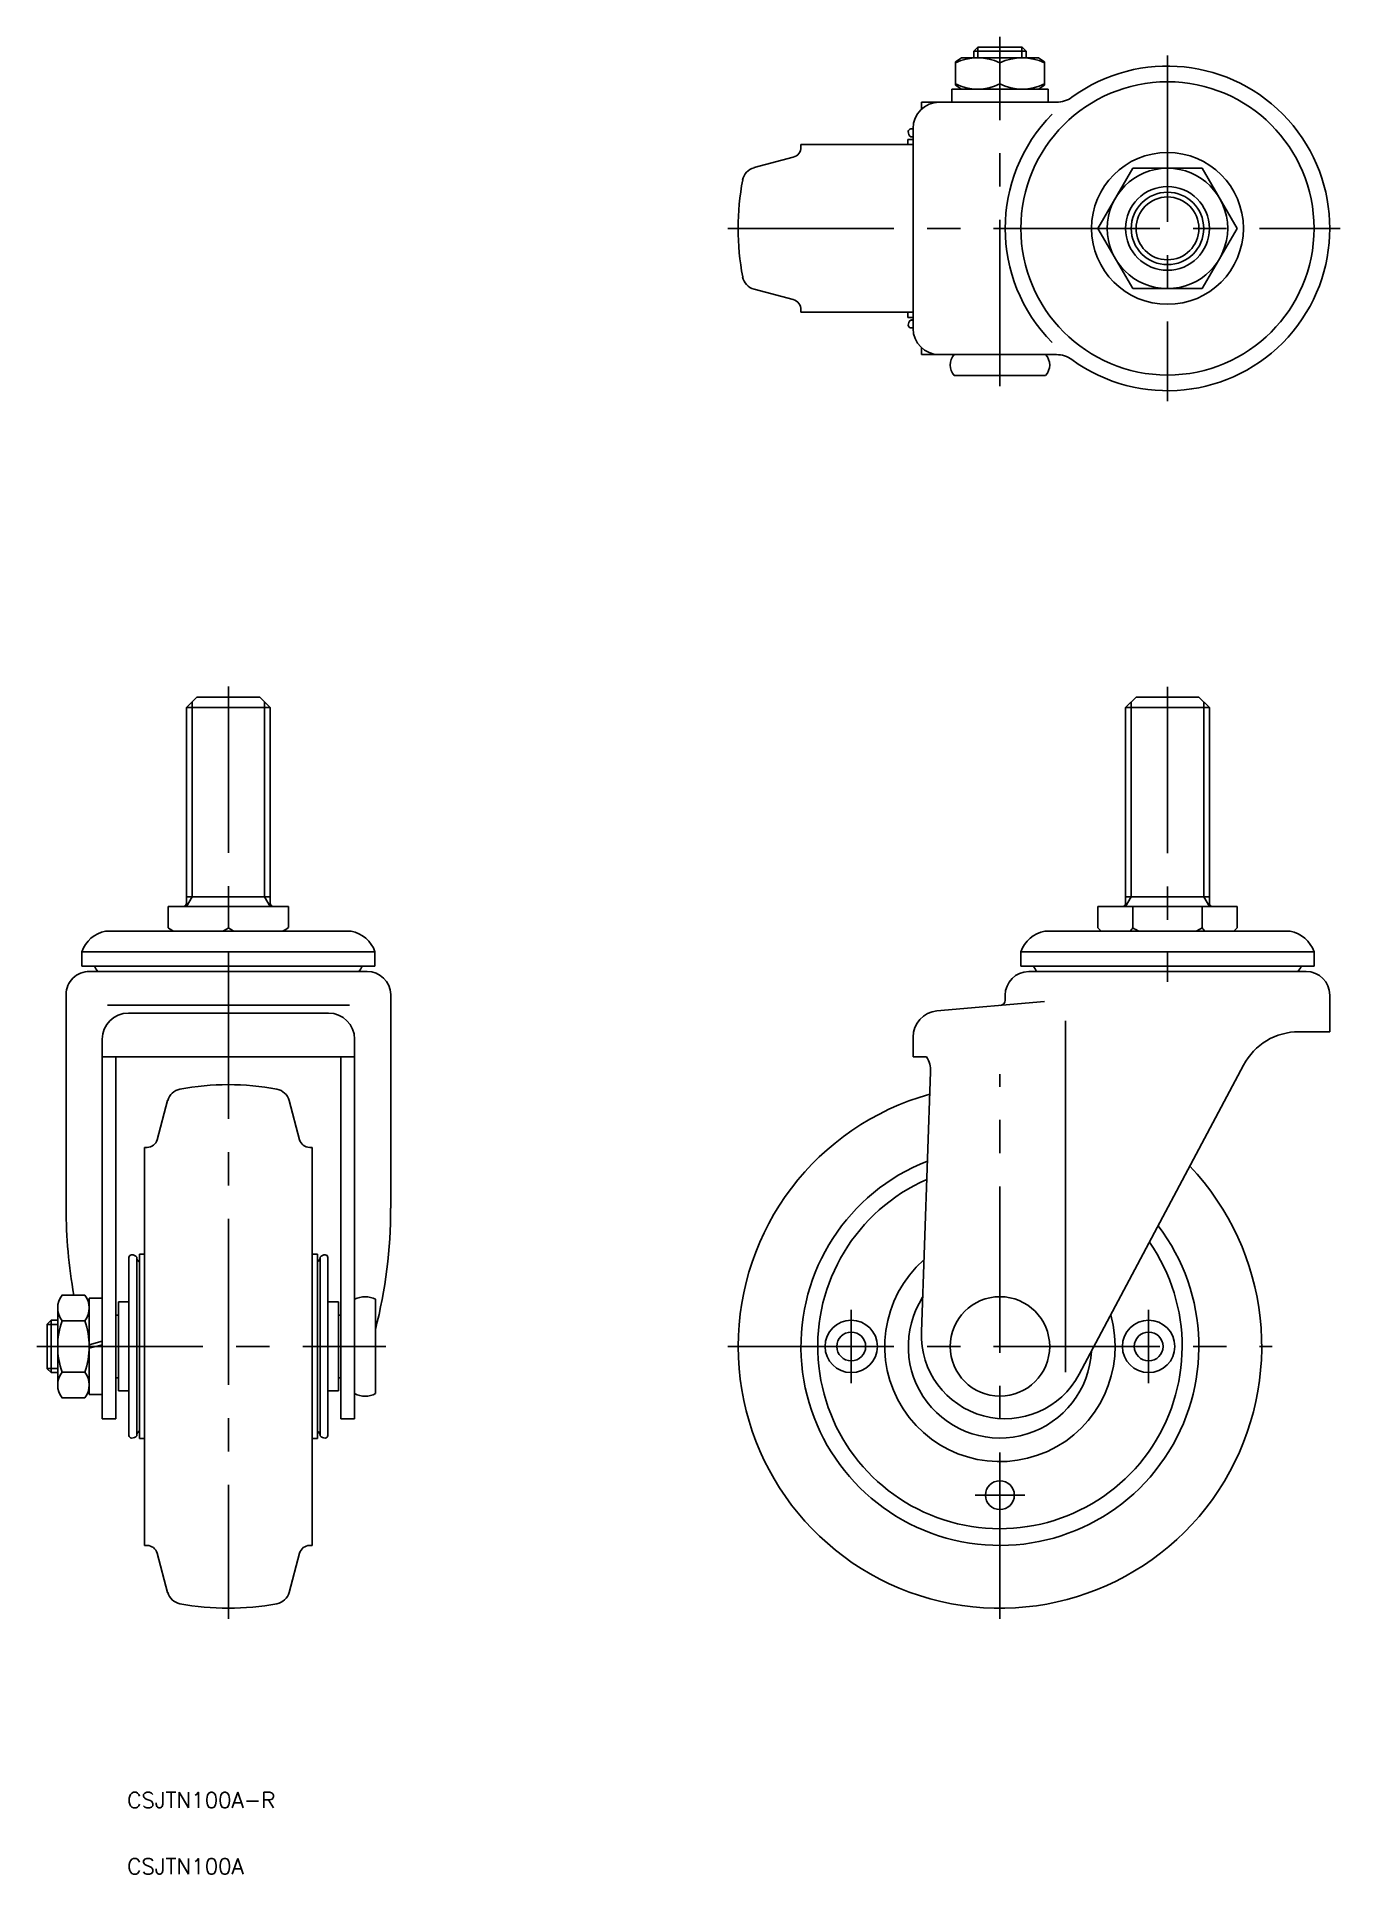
# Model space of a CAD drawing. Extents: x -184 to 65, y -101 to 250.
import ezdxf

# ---------------------------------------------------------------- set-up
doc = ezdxf.new("R2010")
doc.units = 0
doc.linetypes.add('CENTER', pattern=[50.8, 31.75, -6.35, 6.35, -6.35])
doc.layers.get('0').update_dxf_attribs({"linetype": 'CONTINUOUS'})
doc.layers.add('CENTER', color=1, linetype='CONTINUOUS')
doc.styles.get("Standard").update_dxf_attribs({"font": 'txt.shx', "height": 3, "bigfont": 'bigfont.shx'})

msp = doc.modelspace()

# ---------------------------------------------------------------- linework, layer by layer
at = {"color": 7, "linetype": 'CONTINUOUS'}
for p, q in [((-7.36, 246.11), (-8.5, 245.35)), ((-7.36, 246.11), (7.36, 246.11)), ((-5, 247.36), (-4.25, 248.11)), ((5, 247.36), (-5, 247.36)), ((-5, 246.11), (-5, 247.36)), ((-4.25, 248.11), (0, 248.11)), ((4.25, 248.11), (0, 248.11)), ((5, 247.36), (4.25, 248.11)), ((5, 246.11), (5, 247.36)), ((7.36, 246.11), (8.5, 245.35)), ((-8.5, 240.87), (-8.5, 245.35)), ((0, 245.11), (0, 241.11)), ((8.5, 240.87), (8.5, 245.35)), ((-9.2, 240.11), (9.2, 240.11)), ((-9.2, 237.61), (-9.2, 240.11)), ((-7.36, 240.11), (-8.5, 240.87)), ((7.36, 240.11), (8.5, 240.87)), ((9.2, 237.61), (9.2, 240.11)), ((-15, 237.61), (10.81, 237.61)), ((-15, 237.61), (-15, 236.28)), ((-16.6, 232.51), (-17, 232.51)), ((-16.6, 232.61), (-16.6, 194.41)), ((-38, 229.51), (-16.6, 229.51)), ((-38, 229.51), (-38, 229.04)), ((-17.6, 230.51), (-17.6, 229.51)), ((-17.6, 230.51), (-16.6, 230.51)), ((-17.05, 231.01), (-16.6, 231.01)), ((-39.48, 227.11), (-46.96, 225.11)), ((18.72, 213.51), (25.36, 225.01)), ((25.36, 225.01), (38.64, 225.01)), ((38.64, 225.01), (45.28, 213.51)), ((18.72, 213.51), (25.36, 202.01)), ((38.64, 202.01), (45.28, 213.51)), ((-39.48, 199.91), (-46.96, 201.91)), ((25.36, 202.01), (38.64, 202.01)), ((-38, 197.51), (-38, 197.97)), ((-38, 197.51), (-16.6, 197.51)), ((-17.6, 196.51), (-17.6, 197.51)), ((-17.6, 196.51), (-16.6, 196.51)), ((-17.05, 196.01), (-16.6, 196.01)), ((-16.6, 194.51), (-17, 194.51)), ((-15, 190.74), (-15, 189.41)), ((-15, 189.41), (10.81, 189.41)), ((-8.72, 185.41), (8.72, 185.41)), ((-153.36, 124), (-155.36, 122)), ((-141.36, 124), (-153.36, 124)), ((-139.36, 122), (-141.36, 124)), ((26, 124), (24, 122)), ((38, 124), (26, 124)), ((40, 122), (38, 124)), ((-155.36, 122), (-155.36, 84.6)), ((-139.36, 122), (-155.36, 122)), ((-139.36, 84.6), (-139.36, 122)), ((24, 122), (24, 84.6)), ((40, 122), (24, 122)), ((40, 84.6), (40, 122)), ((-139.36, 85.87), (-155.36, 85.87)), ((40, 85.87), (24, 85.87)), ((-135.86, 84), (-158.86, 84)), ((-158.86, 84), (-158.86, 79.93)), ((-147.36, 84), (-147.36, 79.93)), ((-135.86, 84), (-135.86, 79.98)), ((45.28, 84), (18.72, 84)), ((18.72, 84), (18.72, 79.93)), ((25.36, 84), (25.36, 79.93)), ((38.64, 84), (38.64, 79.93)), ((45.28, 84), (45.28, 79.93)), ((-170.81, 79.3), (-123.92, 79.3)), ((55.45, 79.3), (8.55, 79.3)), ((18.72, 79.93), (19.35, 79.3)), ((45.28, 79.3), (18.72, 79.3)), ((45.28, 79.93), (44.65, 79.3)), ((-175.36, 75.38), (-119.36, 75.38)), ((-175.36, 75.38), (-175.36, 72.65)), ((-119.36, 75.38), (-119.36, 72.65)), ((4, 75.38), (60, 75.38)), ((4, 75.38), (4, 72.65)), ((60, 75.38), (60, 72.65)), ((-119.36, 72.65), (-175.36, 72.65)), ((-120.86, 71.6), (-173.86, 71.6)), ((60, 72.65), (4, 72.65)), ((58.5, 71.6), (5.5, 71.6)), ((56.91, 71.6), (58.5, 71.6)), ((-178.36, 26.42), (-178.36, 67.2)), ((-116.36, 26.42), (-116.36, 67.2)), ((1, 67.06), (1, 66.12)), ((63, 67.1), (63, 60.1)), ((-170.46, 65.2), (-124.26, 65.2)), ((-166.46, 63.66), (-128.26, 63.66)), ((-12.04, 64.06), (8.52, 65.86)), ((12.5, 62.21), (12.5, -4.92)), ((57.12, 60.1), (63, 60.1)), ((-171.46, -13.8), (-171.46, 58.66)), ((-123.26, -13.8), (-123.26, 58.66)), ((-16.6, 55.28), (-16.6, 59.08)), ((-171.46, 55.28), (-123.26, 55.28)), ((-168.86, 55.28), (-168.86, -13.8)), ((-125.86, 55.28), (-125.86, -13.8)), ((-14, 55.28), (-16.6, 55.28)), ((46.52, 53.73), (15.13, -5.31)), ((-13.25, 52.47), (-14.99, 2.76)), ((-160.97, 39.48), (-158.96, 46.96)), ((-133.76, 39.48), (-135.77, 46.96)), ((-163.36, 38), (-163.36, -38)), ((-163.36, 38), (-162.9, 38)), ((-131.36, 38), (-131.83, 38)), ((-131.36, 38), (-131.36, -38)), ((-164.36, 17.6), (-164.36, -17.6)), ((-164.36, 17.6), (-163.36, 17.6)), ((-130.36, 17.6), (-131.36, 17.6)), ((-130.36, 17.6), (-130.36, -17.6)), ((-166.36, -17), (-166.36, 17)), ((-164.86, 17.05), (-164.86, -17.05)), ((-129.86, 17.05), (-129.86, -17.05)), ((-128.36, -17), (-128.36, 17)), ((-179.96, -7.36), (-179.96, 7.36)), ((-179.14, 9.81), (-174.79, 9.81)), ((-173.96, 9.2), (-173.96, -9.2)), ((-171.46, 9.2), (-173.96, 9.2)), ((-168.36, -8.5), (-168.36, 8.5)), ((-168.36, 8.5), (-166.36, 8.5)), ((-126.36, 8.5), (-128.36, 8.5)), ((-126.36, -8.5), (-126.36, 8.5)), ((-119.26, 9), (-119.26, -9)), ((-181.96, 4.25), (-181.21, 5)), ((-181.96, -4.25), (-181.96, 4.25)), ((-181.21, 5), (-179.96, 5)), ((-181.21, 5), (-181.21, -5)), ((-179.14, 4.91), (-174.79, 4.91)), ((-168.86, 6), (-168.36, 6)), ((-126.36, 6), (-125.86, 6)), ((-173.96, 0.33), (-171.46, 1)), ((-173.96, -0.33), (-171.46, 0.33)), ((-181.96, -4.25), (-181.21, -5)), ((-181.21, -5), (-179.96, -5)), ((-179.14, -4.91), (-174.79, -4.91)), ((-168.86, -6), (-168.36, -6)), ((-126.36, -6), (-125.86, -6)), ((-179.14, -9.81), (-174.79, -9.81)), ((-173.96, -9.2), (-171.46, -9.2)), ((-168.36, -8.5), (-166.36, -8.5)), ((-126.36, -8.5), (-128.36, -8.5)), ((-171.46, -13.8), (-168.86, -13.8)), ((-125.86, -13.8), (-123.26, -13.8)), ((-164.36, -17.6), (-163.36, -17.6)), ((-130.36, -17.6), (-131.36, -17.6)), ((-163.36, -38), (-162.9, -38)), ((-131.36, -38), (-131.83, -38)), ((-160.97, -39.48), (-158.96, -46.96)), ((-133.76, -39.48), (-135.77, -46.96))]:
    msp.add_line(p, q, dxfattribs=at)
at = {"color": 3, "linetype": 'CONTINUOUS'}
for p, q in [((-4.19, 248.11), (-4.19, 246.11)), ((4.19, 248.11), (4.19, 246.11)), ((-154.28, 85.87), (-154.28, 123.08)), ((-140.45, 123.08), (-140.45, 85.87)), ((25.08, 85.87), (25.08, 123.08)), ((38.92, 123.08), (38.92, 85.87)), ((-154.28, 85.87), (-155.36, 84)), ((-140.45, 85.87), (-139.36, 84)), ((25.08, 85.87), (24, 84)), ((38.92, 85.87), (40, 84)), ((-181.96, 4.19), (-179.96, 4.19)), ((-181.96, -4.19), (-179.96, -4.19))]:
    msp.add_line(p, q, dxfattribs=at)
at = {"color": 7, "linetype": 'CONTINUOUS'}
for centre, radius in [((32, 213.51), 28), ((32, 213.51), 14.5), ((32, 213.51), 11.5), ((32, 213.51), 8), ((32, 213.51), 6), ((0, 0), 9.5), ((-28.4, 0), 5), ((28.4, 0), 5), ((-28.4, 0), 2.75), ((28.4, 0), 2.75), ((0, -28.4), 2.75)]:
    msp.add_circle(centre, radius, dxfattribs=at)
at = {"color": 3, "linetype": 'CONTINUOUS'}
msp.add_circle((32, 213.51), 6.92, dxfattribs=at)
at = {"color": 7, "linetype": 'CONTINUOUS'}
for centre, radius, start, end in [((-4.25, 236.58), 9.53, 63.5187, 116.4813), ((4.25, 236.58), 9.53, 63.519, 116.481), ((32, 213.51), 31, 233.9334, 126.0666), ((-4.25, 249.64), 9.53, 243.5187, 296.4813), ((4.25, 249.64), 9.53, 243.519, 296.481), ((-11.6, 232.61), 5, 90, 180), ((32, 213.51), 31, 135.3136, 224.6864), ((10.81, 242.61), 5, 270, 306.0666), ((-17, 232.01), 0.5, 90, 180), ((-16.16, 232.01), 1.34, 180, 228.4555), ((-40, 229.04), 2, 285, 0), ((-17, 230.01), 1, 66.4218, 90), ((-46.19, 222.21), 3, 105, 169.3323), ((0, 213.51), 50, 169.3323, 190.6677), ((-46.19, 204.81), 3, 190.6677, 255), ((-40, 197.97), 2, 0, 75), ((-16.16, 195.01), 1.34, 131.5445, 180), ((-17, 195.01), 0.5, 180, 270), ((-17, 197.01), 1, 270, 293.5782), ((-11.6, 194.41), 5, 180, 270), ((-6.55, 187.41), 2.95, 137.3884, 222.6116), ((6.55, 187.41), 2.95, 317.3884, 42.6116), ((10.81, 184.41), 5, 53.9334, 90), ((-155.96, 84.6), 0.6, 270, 0), ((-138.76, 84.6), 0.6, 180, 270), ((23.4, 84.6), 0.6, 270, 0), ((40.6, 84.6), 0.6, 180, 270), ((-169.65, 73.35), 6.06, 100.9928, 160.4116), ((-153.11, 88.33), 10.18, 235.6158, 242.5054), ((-153.11, 88.33), 10.18, 297.4946, 304.3842), ((-141.61, 88.33), 10.18, 235.6158, 242.5054), ((-141.61, 88.38), 10.18, 297.4946, 304.3842), ((-125.07, 73.35), 6.06, 19.5884, 79.0072), ((9.71, 73.35), 6.06, 100.9928, 160.4116), ((22.04, 82.14), 3.99, 314.6378, 326.3736), ((32, 91.43), 13.28, 240, 245.9794), ((32, 91.43), 13.28, 294.0206, 300), ((41.96, 82.14), 3.99, 213.6264, 225.3622), ((54.29, 73.35), 6.06, 19.5884, 79.0072), ((-173.95, 67.19), 4.42, 88.9049, 179.8082), ((-169.96, 73.78), 3.17, 200.7524, 223.2387), ((-124.76, 73.78), 3.17, 316.7613, 339.2476), ((-120.86, 67.1), 4.5, 1.2972, 89.9896), ((5.54, 67.06), 4.54, 90.5409, 180.0919), ((9.4, 73.78), 3.17, 200.7524, 223.2387), ((54.6, 73.78), 3.17, 316.7613, 339.2476), ((58.5, 67.1), 4.5, 0, 90), ((-166.46, 58.66), 5, 90, 180), ((-128.26, 58.66), 5, 0, 90), ((-11.6, 59.08), 5, 95, 180), ((0, 66.12), 1, 275, 0), ((57.12, 48.1), 12, 90, 152), ((-18.25, 52.65), 5, 358, 31.7623), ((-156.06, 46.19), 3, 100.6677, 165), ((-147.36, 0), 50, 79.3323, 100.6677), ((-138.66, 46.19), 3, 15, 79.3323), ((0, 0), 50, 105.5506, 43.5183), ((-162.9, 40), 2, 270, 345), ((-131.83, 40), 2, 195, 270), ((0, 0), 38, 111.3766, 37.3479), ((0, 0), 34.8, 113.6745, 34.9053), ((-84.39, 26.42), 93.97, 180, 190.1786), ((-210.34, 26.42), 93.97, 345.7289, 0), ((-165.86, 17), 0.5, 90, 180), ((-165.86, 16.16), 1.34, 41.5445, 90), ((-163.86, 17), 1, 180, 240), ((-130.86, 17), 1, 300, 0), ((-128.86, 16.16), 1.34, 90, 138.4555), ((-128.86, 17), 0.5, 0, 90), ((0, 0), 22, 131.262, 15.9076), ((-175.9, 7.36), 4.06, 142.8118, 217.1882), ((-178.02, 7.36), 4.06, 322.8118, 37.1882), ((-121.26, 5.25), 4.25, 61.9275, 118.0725), ((0, 0), 17.5, 147.4928, 357.0795), ((-164.96, 0), 15, 160.9032, 199.0968), ((-188.96, 0), 15, 340.9032, 19.0968), ((1, 2.2), 16, 178, 332), ((-175.9, -7.36), 4.06, 142.8118, 217.1882), ((-178.02, -7.36), 4.06, 322.8118, 37.1882), ((-121.26, -5.25), 4.25, 241.9275, 298.0725), ((-165.86, -17), 0.5, 180, 270), ((-165.86, -16.16), 1.34, 270, 318.4555), ((-163.86, -17), 1, 120, 180), ((-130.86, -17), 1, 0, 60), ((-128.86, -16.16), 1.34, 221.5445, 270), ((-128.86, -17), 0.5, 270, 0), ((-162.9, -40), 2, 15, 90), ((-131.83, -40), 2, 90, 165), ((-156.06, -46.19), 3, 195, 259.3323), ((-138.66, -46.19), 3, 280.6677, 345), ((-147.36, 0), 50, 259.3323, 280.6677)]:
    msp.add_arc(centre, radius, start, end, dxfattribs=at)
at = {"layer": 'CENTER', "color": 1, "linetype": 'CENTER'}
for p, q in [((0, 183.41), (0, 250.11)), ((32, 246.51), (32, 180.51)), ((-52, 213.51), (65, 213.51)), ((-147.36, 126), (-147.36, -52)), ((32, 125.95), (32, 69.6)), ((0, -52), (0, 52)), ((-28.4, 7), (-28.4, -7)), ((28.4, 7), (28.4, -7)), ((-52, 0), (52, 0)), ((-183.96, 0), (-117.26, 0)), ((-4.75, -28.4), (4.75, -28.4))]:
    msp.add_line(p, q, dxfattribs=at)

# ---------------------------------------------------------------- texts
at = {"color": 7, "linetype": 'CONTINUOUS'}
for s, p in [('CSJTN100A-R', (-166.67, -88.14)), ('CSJTN100A', (-166.67, -100.79))]:
    msp.add_text(s, height=3, dxfattribs=at).set_placement(p)

doc.saveas('drawing.dxf')
